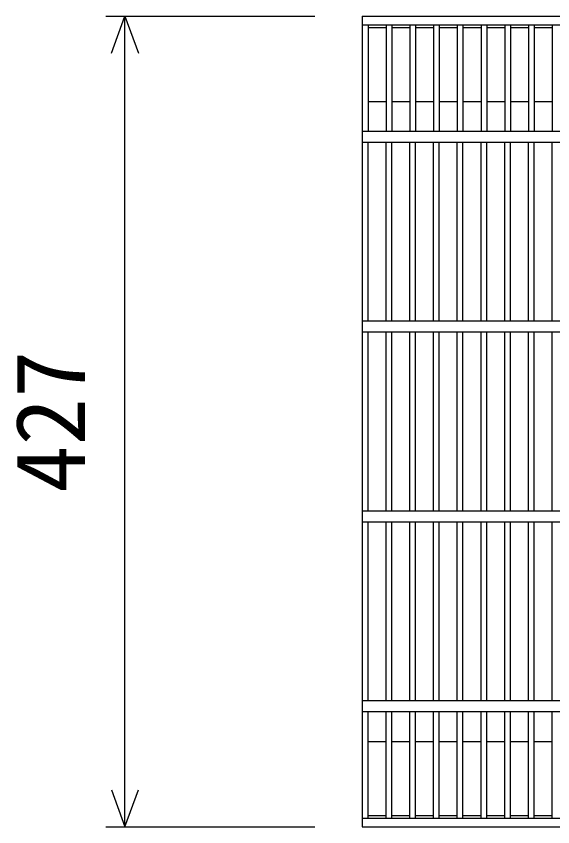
# Model space of a CAD drawing. Units: millimetres, scale not verified. Extents: x 15 to 25215, y 0 to 17820.
# Drawn here: x 12950.2 to 13232.7, y 7353.5 to 7780.5 of the extents above; entities that cross this region are included whole.
import ezdxf
from ezdxf.enums import TextEntityAlignment as Align

# ---------------------------------------------------------------- set-up
doc = ezdxf.new("R2010")
doc.units = ezdxf.units.MM
doc.header["$LTSCALE"] = 30
doc.layers.add('DIM', color=7, linetype='Continuous', lineweight=25)
doc.layers.add('HATCH', color=6, linetype='Continuous', lineweight=25)
doc.styles.add('ＭＳ ゴシック', font='')
doc.styles.get('ＭＳ ゴシック').set_extended_font_data('MS Gothic')

msp = doc.modelspace()

# ---------------------------------------------------------------- linework, layer by layer
at = {"layer": 'DIM'}
for p, q in [((12997.42, 7780.53), (13107.42, 7780.53)), ((13000.33, 7761.07), (13007.42, 7780.53)), ((13007.42, 7353.53), (13007.42, 7780.53)), ((13007.42, 7780.53), (13014.5, 7761.07)), ((13000.33, 7372.99), (13007.42, 7353.53)), ((13007.42, 7353.53), (13014.5, 7372.99)), ((12997.42, 7353.53), (13107.42, 7353.53))]:
    msp.add_line(p, q, dxfattribs=at)
at = {"layer": 'HATCH'}
for p, q in [((13132.42, 7780.53), (13132.42, 7353.53)), ((13132.42, 7780.53), (13560.42, 7780.53)), ((13132.42, 7776.03), (13560.42, 7776.03)), ((13135.42, 7776.03), (13135.42, 7720.03)), ((13144.92, 7776.03), (13144.92, 7720.03)), ((13147.92, 7776.03), (13147.92, 7720.03)), ((13157.42, 7776.03), (13157.42, 7720.03)), ((13160.42, 7776.03), (13160.42, 7720.03)), ((13169.92, 7776.03), (13169.92, 7720.03)), ((13172.92, 7776.03), (13172.92, 7720.03)), ((13182.42, 7776.03), (13182.42, 7720.03)), ((13185.42, 7776.03), (13185.42, 7720.03)), ((13194.92, 7776.03), (13194.92, 7720.03)), ((13197.92, 7776.03), (13197.92, 7720.03)), ((13207.42, 7776.03), (13207.42, 7720.03)), ((13210.42, 7776.03), (13210.42, 7720.03)), ((13219.92, 7776.03), (13219.92, 7720.03)), ((13222.92, 7776.03), (13222.92, 7720.03)), ((13232.42, 7776.03), (13232.42, 7720.03)), ((13135.42, 7774.53), (13144.92, 7774.53)), ((13147.92, 7774.53), (13157.42, 7774.53)), ((13160.42, 7774.53), (13169.92, 7774.53)), ((13172.92, 7774.53), (13182.42, 7774.53)), ((13185.42, 7774.53), (13194.92, 7774.53)), ((13197.92, 7774.53), (13207.42, 7774.53)), ((13210.42, 7774.53), (13219.92, 7774.53)), ((13222.92, 7774.53), (13232.42, 7774.53)), ((13135.42, 7735.53), (13144.92, 7735.53)), ((13147.92, 7735.53), (13157.42, 7735.53)), ((13160.42, 7735.53), (13169.92, 7735.53)), ((13172.92, 7735.53), (13182.42, 7735.53)), ((13185.42, 7735.53), (13194.92, 7735.53)), ((13197.92, 7735.53), (13207.42, 7735.53)), ((13210.42, 7735.53), (13219.92, 7735.53)), ((13222.92, 7735.53), (13232.42, 7735.53)), ((13132.42, 7720.03), (13560.42, 7720.03)), ((13560.42, 7714.03), (13132.42, 7714.03)), ((13135.42, 7620.03), (13135.42, 7714.03)), ((13144.92, 7620.03), (13144.92, 7714.03)), ((13147.92, 7620.03), (13147.92, 7714.03)), ((13157.42, 7620.03), (13157.42, 7714.03)), ((13160.42, 7620.03), (13160.42, 7714.03)), ((13169.92, 7620.03), (13169.92, 7714.03)), ((13172.92, 7620.03), (13172.92, 7714.03)), ((13182.42, 7620.03), (13182.42, 7714.03)), ((13185.42, 7620.03), (13185.42, 7714.03)), ((13194.92, 7620.03), (13194.92, 7714.03)), ((13197.92, 7620.03), (13197.92, 7714.03)), ((13207.42, 7620.03), (13207.42, 7714.03)), ((13210.42, 7620.03), (13210.42, 7714.03)), ((13219.92, 7620.03), (13219.92, 7714.03)), ((13222.92, 7620.03), (13222.92, 7714.03)), ((13232.42, 7620.03), (13232.42, 7714.03)), ((13132.42, 7620.03), (13560.42, 7620.03)), ((13560.42, 7614.03), (13132.42, 7614.03)), ((13135.42, 7520.03), (13135.42, 7614.03)), ((13144.92, 7520.03), (13144.92, 7614.03)), ((13147.92, 7520.03), (13147.92, 7614.03)), ((13157.42, 7520.03), (13157.42, 7614.03)), ((13160.42, 7520.03), (13160.42, 7614.03)), ((13169.92, 7520.03), (13169.92, 7614.03)), ((13172.92, 7520.03), (13172.92, 7614.03)), ((13182.42, 7520.03), (13182.42, 7614.03)), ((13185.42, 7520.03), (13185.42, 7614.03)), ((13194.92, 7520.03), (13194.92, 7614.03)), ((13197.92, 7520.03), (13197.92, 7614.03)), ((13207.42, 7520.03), (13207.42, 7614.03)), ((13210.42, 7520.03), (13210.42, 7614.03)), ((13219.92, 7520.03), (13219.92, 7614.03)), ((13222.92, 7520.03), (13222.92, 7614.03)), ((13232.42, 7520.03), (13232.42, 7614.03)), ((13132.42, 7520.03), (13560.42, 7520.03)), ((13560.42, 7514.03), (13132.42, 7514.03)), ((13135.42, 7420.03), (13135.42, 7514.03)), ((13144.92, 7420.03), (13144.92, 7514.03)), ((13147.92, 7420.03), (13147.92, 7514.03)), ((13157.42, 7420.03), (13157.42, 7514.03)), ((13160.42, 7420.03), (13160.42, 7514.03)), ((13169.92, 7420.03), (13169.92, 7514.03)), ((13172.92, 7420.03), (13172.92, 7514.03)), ((13182.42, 7420.03), (13182.42, 7514.03)), ((13185.42, 7420.03), (13185.42, 7514.03)), ((13194.92, 7420.03), (13194.92, 7514.03)), ((13197.92, 7420.03), (13197.92, 7514.03)), ((13207.42, 7420.03), (13207.42, 7514.03)), ((13210.42, 7420.03), (13210.42, 7514.03)), ((13219.92, 7420.03), (13219.92, 7514.03)), ((13222.92, 7420.03), (13222.92, 7514.03)), ((13232.42, 7420.03), (13232.42, 7514.03)), ((13132.42, 7420.03), (13560.42, 7420.03)), ((13560.42, 7414.03), (13132.42, 7414.03)), ((13135.42, 7358.03), (13135.42, 7414.03)), ((13144.92, 7358.03), (13144.92, 7414.03)), ((13147.92, 7358.03), (13147.92, 7414.03)), ((13157.42, 7358.03), (13157.42, 7414.03)), ((13160.42, 7358.03), (13160.42, 7414.03)), ((13169.92, 7358.03), (13169.92, 7414.03)), ((13172.92, 7358.03), (13172.92, 7414.03)), ((13182.42, 7358.03), (13182.42, 7414.03)), ((13185.42, 7358.03), (13185.42, 7414.03)), ((13194.92, 7358.03), (13194.92, 7414.03)), ((13197.92, 7358.03), (13197.92, 7414.03)), ((13207.42, 7358.03), (13207.42, 7414.03)), ((13210.42, 7358.03), (13210.42, 7414.03)), ((13219.92, 7358.03), (13219.92, 7414.03)), ((13222.92, 7358.03), (13222.92, 7414.03)), ((13232.42, 7358.03), (13232.42, 7414.03)), ((13135.42, 7398.53), (13144.92, 7398.53)), ((13147.92, 7398.53), (13157.42, 7398.53)), ((13160.42, 7398.53), (13169.92, 7398.53)), ((13172.92, 7398.53), (13182.42, 7398.53)), ((13185.42, 7398.53), (13194.92, 7398.53)), ((13197.92, 7398.53), (13207.42, 7398.53)), ((13210.42, 7398.53), (13219.92, 7398.53)), ((13222.92, 7398.53), (13232.42, 7398.53)), ((13132.42, 7358.03), (13560.42, 7358.03)), ((13135.42, 7359.53), (13144.92, 7359.53)), ((13147.92, 7359.53), (13157.42, 7359.53)), ((13160.42, 7359.53), (13169.92, 7359.53)), ((13172.92, 7359.53), (13182.42, 7359.53)), ((13185.42, 7359.53), (13194.92, 7359.53)), ((13197.92, 7359.53), (13207.42, 7359.53)), ((13210.42, 7359.53), (13219.92, 7359.53)), ((13222.92, 7359.53), (13232.42, 7359.53)), ((13132.42, 7353.53), (13560.42, 7353.53))]:
    msp.add_line(p, q, dxfattribs=at)

# ---------------------------------------------------------------- texts
at = {"layer": 'DIM', "style": 'ＭＳ ゴシック'}
msp.add_text('427', height=36.66, rotation=90, dxfattribs=at).set_placement((12997.42, 7529.53), align=Align.BOTTOM_LEFT)

doc.saveas('drawing.dxf')
